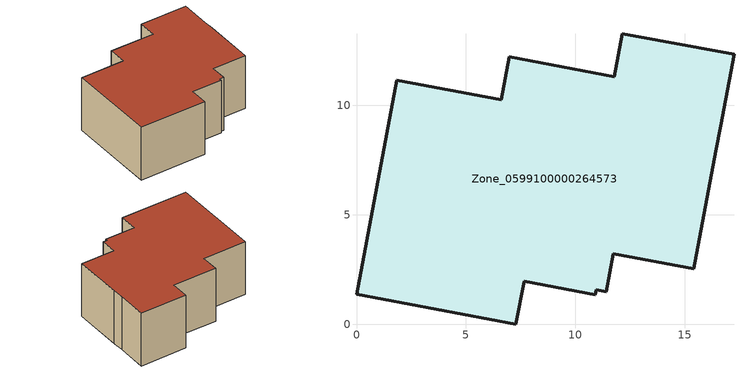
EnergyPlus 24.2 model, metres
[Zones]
Zone_0599100000264573
 floor ground (C_G): 17.24,12.34 16.63,9.08 16.41,7.91 15.41,2.53 11.72,3.22 11.4,1.49 10.94,1.58 10.91,1.34 7.65,1.96 7.28,0 0,1.37 1.84,11.16 6.62,10.26 6.98,12.22 11.76,11.32 12.13,13.28 z0
 wall outside (C_F): 17.24,12.34 12.13,13.28 11.76,11.32 6.98,12.22 6.62,10.26 1.84,11.16 0,1.37 7.28,0 7.65,1.96 10.91,1.34 10.94,1.58 11.4,1.49 11.72,3.22 15.41,2.53 16.41,7.91 16.63,9.08 17.24,12.34 z0:6.18
 roof outside (C_R): 16.63,9.08 17.24,12.34 12.13,13.28 11.76,11.32 6.98,12.22 6.62,10.26 1.84,11.16 0,1.37 7.28,0 7.65,1.96 10.91,1.34 10.94,1.58 11.4,1.49 11.72,3.22 15.41,2.53 16.41,7.91 z6.18
[BUILDING]
Pand.0599100000264573: North Axis=0; Terrain=City; Loads Convergence Tolerance Value=0.04; Temperature Convergence Tolerance Value=0.4; Solar Distribution=FullExterior; Maximum Number of Warmup Days=25; Minimum Number of Warmup Days=1
[Site:Location]
Rotterdam.The.Hague.AP_ZH_NLD Design_Conditions: Latitude=51.96; Longitude=4.45; Time Zone=1; Elevation=-4.5
[SITE:GROUNDTEMPERATURE:BUILDINGSURFACE]
18, 18, 18, 18, 18, 18, 18, 18, 18, 18, 18, 18
[MATERIAL] Thermal Absorptance=0.9; Solar Absorptance=0.7; Visible Absorptance=0.7
Name | Roughness | Thickness | Conductivity | Density | Specific Heat
G.D.1965-1974 | MediumSmooth | 0.15 | 0.882353 | 540 | 1210
F.D.1965-1974 | Rough | 0.3 | 0.697674 | 1920 | 840
R.D.1965-1974 | MediumRough | 0.2 | 0.232558 | 1500 | 1000
[CONSTRUCTION]
C_G: G.D.1965-1974
C_F: F.D.1965-1974
C_R: R.D.1965-1974
[ZONE]
Zone_0599100000264573: Type=1; Multiplier=1; Ceiling Height=Autocalculate; Volume=Autocalculate; Floor Area=autocalculate; Part of Total Floor Area=Yes
[ZONEINFILTRATION:DESIGNFLOWRATE]
Infil_Zone_0599100000264573: Zone or ZoneList or Space or SpaceList=Zone_0599100000264573; Schedule=AlwaysOn; Design Flow Rate Calculation Method=Flow/Area; Flow Rate per Floor Area=0.0042; Constant Term Coefficient=1; Temperature Term Coefficient=0; Velocity Term Coefficient=0; Velocity Squared Term Coefficient=0
[HVACTEMPLATE:ZONE:IDEALLOADSAIRSYSTEM]
Zone_0599100000264573: Maximum Heating Supply Air Temperature=50; Minimum Cooling Supply Air Temperature=13; Maximum Heating Supply Air Humidity Ratio=0.0156; Minimum Cooling Supply Air Humidity Ratio=0.0077; Heating Limit=NoLimit; Cooling Limit=NoLimit; Dehumidification Control Type=ConstantSensibleHeatRatio; Cooling Sensible Heat Ratio=0.7; Dehumidification Setpoint=60; Humidification Control Type=None; Humidification Setpoint=30; Outdoor Air Method=None; Outdoor Air Flow Rate per Person=0.00944; Outdoor Air Flow Rate per Zone Floor Area=0; Outdoor Air Flow Rate per Zone=0; Demand Controlled Ventilation Type=None; Outdoor Air Economizer Type=NoEconomizer; Heat Recovery Type=None; Sensible Heat Recovery Effectiveness=0.7; Latent Heat Recovery Effectiveness=0.65
[ZONECONTROL:THERMOSTAT]
ThermostatControl_Zone_0599100000264573: Zone or ZoneList=Zone_0599100000264573; Control Type Schedule=DualSetpointControlType; Control 1=Thermostat_Zone_0599100000264573; Temperature Difference Between Cutout And Setpoint=0
[THERMOSTATSETPOINT:DUALSETPOINT]
Thermostat_Zone_0599100000264573: Heating Setpoint Temperature Schedule=HeatingSetpoint_Zone_0599100000264573; Cooling Setpoint Temperature Schedule=CoolingSetpoint_Zone_0599100000264573
[SCHEDULE:COMPACT]
HeatingSetpoint_Zone_0599100000264573: Through: 12/31, For: AllDays, Until: 24:00, 21
CoolingSetpoint_Zone_0599100000264573: Through: 12/31, For: AllDays, Until: 24:00, 24
DualSetpointControlType: Through: 12/31, For: AllDays, Until: 24:00, 4
AlwaysOn: Through: 12/31, For: AllDays, Until: 24:00, 1
